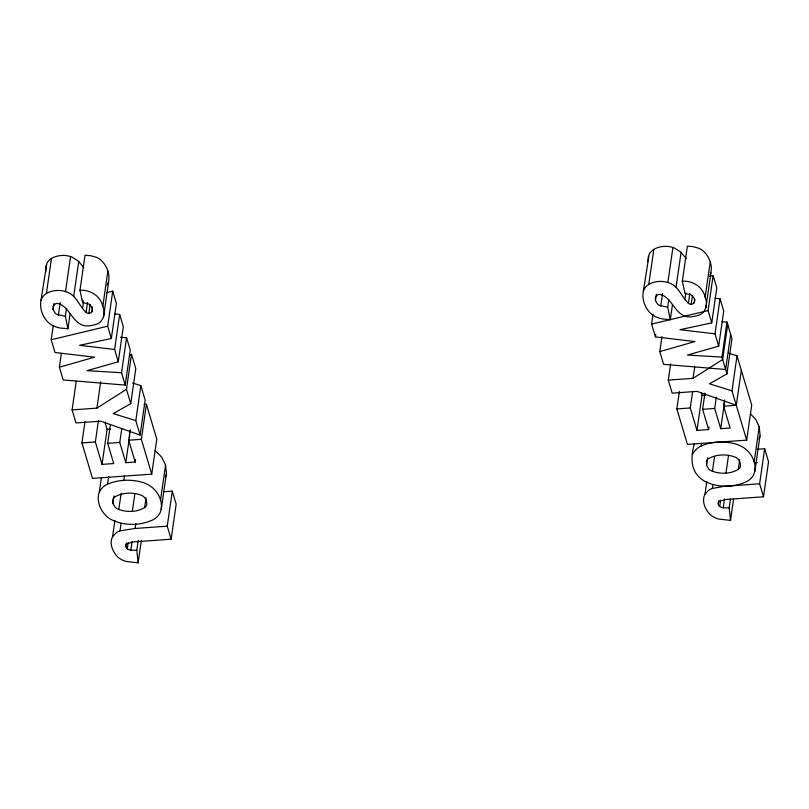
<?xml version="1.0" encoding="UTF-8"?>
<svg xmlns="http://www.w3.org/2000/svg" width="809" height="809" viewBox="0 0 809 809"><rect width="100%" height="100%" fill="white"/><g stroke="black" fill="none" stroke-linecap="round" stroke-linejoin="round"><path stroke-width="1.21" d="M70.11 313.7L67.946 328.707L60.351 328.07A22.49 15.452 8.2 0 1 52.646 325.542C43.949 321.031 39.145 309.827 40.986 300.321L46.851 263.299A19.851 13.642 8.2 0 1 51.442 258.506A19.689 13.531 8.2 0 1 61.899 255.472A17.383 11.943 8.2 0 1 70.585 256.544A14.4 9.9 8.2 0 1 72.203 257.181L78.261 261.044L83.954 267.739M40.986 300.321L41.805 298.329A19.851 13.642 8.2 0 1 46.396 293.536L51.463 258.516M67.946 328.707L65.347 316.258L57.399 314.62A9.081 6.239 8.2 0 1 54.972 312.84L53.091 309.604L53.991 303.345M120.43 337.343L126.588 337.717L130.269 350.064L125.213 385.084L63.193 379.967L59.391 367.215L94.501 357.194L55.002 352.481L51.21 339.729L53.192 325.966M58.4 315.085L60.2 302.576M108.072 283.241C110.863 274.807 106.737 264.695 99.962 259.315A15.543 10.679 8.2 0 0 96.15 257.222L90.547 255.695L85.026 255.239L79.98 290.259L82.619 302.586L88.12 303.729A6.553 4.5 8.2 0 1 89.051 304.224A7.059 4.844 8.2 0 1 90.092 305.023C91.943 306.783 93.622 310.494 91.255 312.486A4.187 2.882 8.2 0 1 88.869 313.316A3.094 2.134 8.2 0 1 86.927 312.992C79.413 307.198 77.007 295.588 67.157 292.201A14.4 9.9 8.2 0 0 65.519 291.604L70.565 256.574M65.347 316.258L66.429 308.755M59.391 367.215L61.373 353.452M73.69 296.498L78.736 261.479M82.619 302.586L82.973 300.088M82.558 308.34L83.458 302.091M86.037 312.547L87.483 302.546M132.555 383.021L140.847 385.62L145.155 400.061L140.109 435.09L100.801 421.165L75.985 422.935L72.102 409.9L76.248 381.13M88.869 313.316L90.123 304.558M91.811 311.93L92.539 306.924M144.103 404.439L146.409 404.278L156.784 439.125L151.738 474.155L92.499 478.392L81.931 442.907L84.996 421.641M53.091 309.604L53.101 306.065L55.305 303.901A5.147 3.539 8.2 0 1 56.873 303.436C71.081 305.033 72.79 330.183 91.913 325.349A15.401 10.578 8.2 0 0 95.088 324.672C103.269 322.933 105.939 313.346 102.804 306.338L107.85 271.308M103.562 316.855L108.608 281.825M125.213 385.084L121.542 372.737L87.048 370.664L118.276 361.785L114.615 349.468L79.555 345.322L111.339 338.496L107.688 326.209L112.734 291.179L106.596 292.656M72.102 409.9L96.918 408.13L100.7 381.858M110.388 424.563L107.688 443.322L113.715 463.557L102.035 464.396L95.351 441.947L98.415 420.68M111.339 338.496L116.395 303.466L112.734 291.179M114.615 349.468L119.661 314.448L114.645 313.852M102.035 464.396L107.081 429.377L104.968 422.288M99.325 492.064L99.962 490.861A25.676 17.646 8.2 0 1 106.808 484.52C117.881 479.464 131.028 479.059 142.657 482.366A25.291 17.373 8.2 0 1 148.947 485.198A24.917 17.12 8.2 0 1 151.152 486.644C159.009 492.428 164.318 503.997 159.808 513.321A25.858 17.768 8.2 0 1 153.518 519.56C140.796 525.759 124.819 526.072 111.976 519.934A24.391 16.756 8.2 0 1 105.807 515.586C100.083 509.609 96.109 500.184 99.325 492.064L101.307 478.311M118.276 361.785L123.322 326.755L119.661 314.448M121.542 372.737L126.588 337.717M107.536 484.146L108.618 476.643M140.109 435.09L135.801 420.64L113.3 413.591L130.755 403.671L126.467 389.301L131.513 354.271L129.41 355.616M135.568 459.522L135.204 462.02L125.789 462.697L119.762 442.452L121.755 428.699M112.936 503.481L112.926 499.274A10.406 7.15 8.2 0 1 114.13 497.383C122.007 492.317 133.364 491.943 141.969 495.512A10.992 7.554 8.2 0 1 144.619 497.575L146.51 500.68L146.864 504.381A10.841 7.453 8.2 0 1 145.691 506.737C137.955 512.613 125.86 512.613 117.163 508.79A10.77 7.402 8.2 0 1 115.009 507.061L112.936 503.481L114.018 495.978M130.755 403.671L135.801 368.641L131.513 354.271M141.373 540.311L138.127 562.831L125.921 561.406A18.162 12.479 8.2 0 1 117.649 556.916C112.724 551.859 109.003 543.385 112.582 536.64L114.918 520.379M118.781 509.65L121.128 493.389M135.204 462.02L128.712 440.207L130.158 430.196M125.789 462.697L129.035 440.177M129.4 437.679L129.764 435.181M130.118 432.673L130.482 430.176M123.828 480.445L124.546 475.439M112.582 536.64L116.172 532.787A16.241 11.164 8.2 0 1 120.015 530.856L121.097 523.352M135.801 420.64L140.847 385.62M126.447 543.001L125.911 546.753L125.84 545.044A4.632 3.185 8.2 0 1 126.588 543.87L133.323 541.929L171.124 539.209L176.17 504.189L172.287 491.154L163.62 491.771M151.738 474.155L141.363 439.297L146.409 404.278M132.373 511.086L134.901 493.581M138.248 540.22L136.812 550.231A43.484 29.872 8.2 0 1 135.396 550.302L130.846 550.16A6.634 4.551 8.2 0 1 127.296 548.836L128.216 542.576M130.846 550.16L132.11 541.403M120.015 530.866L135.063 528.479L135.781 523.474M144.639 507.779L146.075 497.768M160.526 500.164L165.572 465.135L161.588 456.974L156.198 451.624A24.917 17.12 8.2 0 0 155.116 450.876M161.224 509.427L166.442 473.356L165.572 465.135M171.124 539.209L167.241 526.174L172.287 491.154M672.461 304.619L670.297 319.636L662.702 318.989A22.49 15.452 8.2 0 1 654.997 316.461C646.29 311.961 641.497 300.746 643.327 291.25L649.202 254.228A19.851 13.642 8.2 0 1 653.793 249.435A19.689 13.531 8.2 0 1 664.25 246.391A17.383 11.943 8.2 0 1 672.936 247.473M643.327 291.25L644.156 289.248A19.851 13.642 8.2 0 1 648.747 284.455L653.814 249.445M730.669 334.451L725.622 369.47L663.592 364.343L659.8 351.591L694.901 341.57L655.411 336.857L651.609 324.106L653.055 314.104M670.297 319.636L667.698 307.177L659.75 305.539A9.081 6.239 8.2 0 1 657.323 303.759L655.442 300.523L656.342 294.274M655.411 336.857L655.765 334.36M660.751 306.004L662.551 293.495M709.978 275.04C713.72 266.545 709.22 255.775 702.313 250.234A15.543 10.679 8.2 0 0 698.491 248.151L692.898 246.614L687.377 246.158L682.331 281.178L684.97 293.515L690.471 294.658A6.553 4.5 8.2 0 1 691.402 295.154A7.059 4.844 8.2 0 1 692.443 295.952C694.294 297.702 695.973 301.413 693.606 303.405A4.187 2.882 8.2 0 1 691.22 304.245A3.094 2.134 8.2 0 1 689.268 303.911C681.765 298.117 679.358 286.507 669.508 283.12A14.4 9.9 8.2 0 0 667.87 282.523L672.916 247.503A14.4 9.9 8.2 0 1 674.554 248.1L680.612 251.973L686.305 258.668M659.8 351.591L661.954 336.584M667.698 307.177L668.78 299.674M676.031 287.428L681.077 252.398M741.337 370.269L736.291 405.299L696.974 391.364L672.168 393.144L668.285 380.109L670.631 363.848M684.91 299.269L685.81 293.01M688.388 303.476L689.824 293.465M691.21 304.235L692.474 295.477M728.737 353.23L737.029 355.829L751.713 405.127L746.667 440.147L687.428 444.384L676.86 408.909L679.388 391.394M694.162 302.849L694.709 299.097M668.285 380.109L693.101 378.329L694.719 367.074M655.442 300.523L655.442 296.994L657.646 294.83A5.147 3.539 8.2 0 1 659.224 294.355C673.422 295.952 675.141 321.102 694.264 316.279A15.401 10.578 8.2 0 0 697.439 315.601C705.62 313.852 708.29 304.265 705.145 297.257L710.191 262.237M708.997 427.061L708.644 429.559L696.964 430.398L690.279 407.948L692.615 391.687M705.903 307.774L710.949 272.754M746.667 440.147L731.983 390.848L709.473 383.8L726.927 373.869L721.941 357.113L687.458 355.04L718.675 346.161L715.014 333.854L679.954 329.698L711.748 322.872L708.087 310.585L713.134 275.566L709.453 276.445M711.748 322.872L716.794 287.852L713.134 275.566M692.959 453.859L693.596 452.646A25.676 17.646 8.2 0 1 700.442 446.315C711.505 441.249 724.662 440.844 736.291 444.151A25.291 17.373 8.2 0 1 742.581 446.993A24.917 17.12 8.2 0 1 744.786 448.439C752.643 454.223 757.952 465.792 753.442 475.116A25.858 17.768 8.2 0 1 747.142 481.355C734.43 487.544 718.443 487.867 705.61 481.729A24.391 16.756 8.2 0 1 699.441 477.381C690.057 468.745 690.997 454.951 694.405 443.848M696.964 430.398L702.01 395.368L701.302 393.012M708.644 429.559L702.616 409.314L704.952 393.053M715.014 333.854L720.061 298.824L715.055 298.238M701.17 445.941L701.534 443.443M718.675 346.161L723.721 311.141L720.061 298.824M721.941 357.113L726.988 322.093L722.063 321.8M724.54 399.949L723.64 406.199L730.133 428.022L720.718 428.689L714.691 408.454L716.319 397.199M706.57 465.276L706.56 461.069A10.406 7.15 8.2 0 1 707.764 459.178C715.641 454.102 726.998 453.728 735.603 457.307A10.992 7.554 8.2 0 1 738.253 459.36L740.144 462.465L740.498 466.176A10.841 7.453 8.2 0 1 739.325 468.522C731.589 474.398 719.494 474.398 710.798 470.585A10.77 7.402 8.2 0 1 708.644 468.856L706.57 465.276L707.653 457.763M727.696 324.48L722.649 359.499L693.101 378.329M733.571 499.143L730.507 520.409L718.301 518.984A18.162 12.479 8.2 0 1 710.029 514.494C705.104 509.437 701.383 500.973 704.963 494.228L706.763 481.719M712.416 471.435L714.58 456.428M726.927 373.869L731.973 338.85L726.988 322.093M720.718 428.689L724.51 402.427M704.963 494.228L708.553 490.365A16.241 11.164 8.2 0 1 712.395 488.444L712.931 484.692M731.983 390.848L737.029 355.829M718.827 500.589L718.291 504.341L718.22 502.622A4.632 3.185 8.2 0 1 718.968 501.449L725.703 499.517L763.504 496.787L768.55 461.767L764.667 448.732L757.244 449.268M720.597 500.154L719.686 506.404A6.634 4.551 8.2 0 0 723.226 507.739L727.776 507.88A43.484 29.872 8.2 0 0 729.192 507.809L730.446 499.052M726.007 472.881L728.535 455.366M723.226 507.739L724.49 498.981M738.273 469.574L739.709 459.563M754.16 461.949L759.206 426.93L755.95 419.81L750.853 414.198M754.858 471.222L760.076 435.141L759.206 426.93M763.504 496.787L759.621 483.762L764.667 448.732M166.27 474.408L165.319 477.371M759.904 436.193L758.953 439.166M46.032 265.301L45.729 271.976M648.383 256.22L647.918 261.55M107.86 283.686L107.112 284.94M96.918 408.13L126.467 389.301M712.395 488.444L723.822 486.371L759.621 483.762M51.21 339.729L107.688 326.209M651.609 324.106L708.087 310.585M107.081 429.377L110.58 429.124M702.01 395.368L705.509 395.116M81.931 442.907L95.351 441.947M128.712 440.207L141.363 439.297M107.688 443.322L119.762 442.452M676.86 408.909L690.279 407.948M723.64 406.199L736.291 405.299M702.616 409.314L714.691 408.454M754.706 462.758L757.224 462.576M135.063 528.479L167.241 526.174M682.331 281.178C692.575 280.521 702.92 286.882 705.145 297.257M79.98 290.259C90.224 289.602 100.569 295.963 102.804 306.338M729.192 507.809L730.507 520.409M136.812 550.231L138.127 562.831M46.396 293.525A19.689 13.531 8.2 0 1 56.852 290.492A17.383 11.943 8.2 0 1 65.539 291.574M127.235 548.866A5.501 3.782 8.2 0 1 125.992 546.753M719.616 506.444A5.501 3.782 8.2 0 1 718.372 504.341M648.747 284.455A19.689 13.531 8.2 0 1 659.204 281.421M659.204 281.441A17.383 11.943 8.2 0 1 667.89 282.493"/></g></svg>
